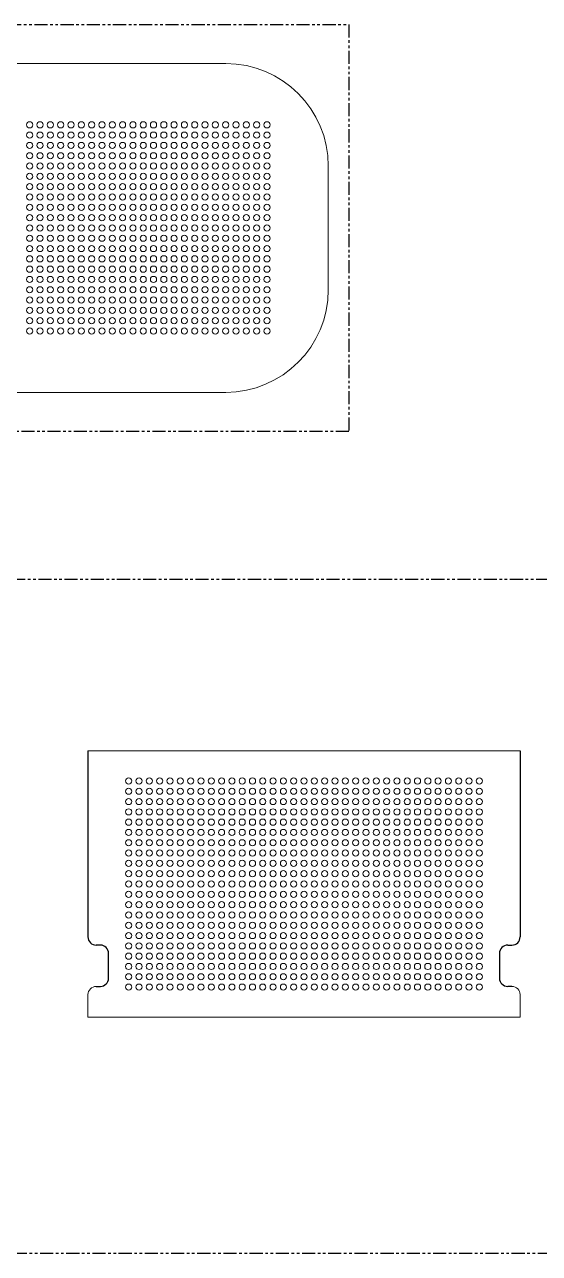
# Model space of a CAD drawing. Header units: millimetres. Extents: x -7 to 2412, y -1919 to -535.
# Drawn here: x 814 to 1064, y -1149 to -553 of the extents above; entities that cross this region are included whole.
import ezdxf

# ---------------------------------------------------------------- set-up
doc = ezdxf.new("R2010")
doc.units = ezdxf.units.MM
doc.linetypes.add('PHANTOM', pattern=[12.7, 6.35, -1.27, 1.27, -1.27, 1.27, -1.27])
doc.layers.add('Network', color=7, linetype='PHANTOM')
doc.layers.add('Outer Shell', color=10, linetype='Continuous')

# ---------------------------------------------------------------- blocks, each defined once
blk = doc.blocks.new('A$C375F4423')
at = {"layer": 'Network'}
blk.add_lwpolyline([(451.35, 673.83), (1639.62, 673.83), (1639.62, 346.76), (451.35, 346.76)], close=True, dxfattribs=at)
at = {"layer": 'Outer Shell', "linetype": 'Continuous', "lineweight": 15}
for p, q in [((856.4, 590.58), (1065.9, 590.58)), ((856.4, 461.28), (856.4, 472.28)), ((1065.9, 461.28), (1065.9, 472.28)), ((856.4, 461.28), (1065.9, 461.28))]:
    blk.add_line(p, q, dxfattribs=at)
at = {"layer": 'Outer Shell'}
for p, q in [((856.4, 590.58), (856.4, 500.28)), ((1065.9, 590.58), (1065.9, 500.28)), ((862.4, 496.28), (860.4, 496.28)), ((1059.9, 496.28), (1061.9, 496.28)), ((866.4, 480.28), (866.4, 492.28)), ((1055.9, 492.28), (1055.9, 480.28)), ((860.4, 476.28), (862.4, 476.28)), ((1061.9, 476.28), (1059.9, 476.28))]:
    blk.add_line(p, q, dxfattribs=at)
for centre, start, end in [((860.4, 500.28), 180, 270), ((862.4, 492.28), 0, 90), ((1059.9, 492.28), 90, 180), ((1061.9, 500.28), 270, 0), ((862.4, 480.28), 270, 0), ((1059.9, 480.28), 180, 270)]:
    blk.add_arc(centre, 4, start, end, dxfattribs=at)
at = {"layer": 'Outer Shell', "lineweight": 15}
for centre, start, end in [((860.4, 472.28), 90, 180), ((1061.9, 472.28), 0, 90)]:
    blk.add_arc(centre, 4, start, end, dxfattribs=at)

msp = doc.modelspace()

# ---------------------------------------------------------------- linework, layer by layer
at = {"layer": 'Network'}
msp.add_lwpolyline([(-6.61, -553.31), (971.32, -553.31), (971.32, -750.74), (-6.61, -750.74)], close=True, dxfattribs=at)
at = {"layer": 'Outer Shell', "linetype": 'Continuous', "lineweight": 15}
for p, q in [((911.63, -572.19), (617.55, -572.19)), ((961.38, -681.94), (961.38, -621.94)), ((617.88, -731.69), (911.63, -731.69))]:
    msp.add_line(p, q, dxfattribs=at)
for centre in [(816.63, -601.94), (821.63, -601.94), (826.63, -601.94), (831.63, -601.94), (836.63, -601.94), (841.63, -601.94), (846.63, -601.94), (851.63, -601.94), (856.63, -601.94), (861.63, -601.94), (866.63, -601.94), (871.63, -601.94), (876.63, -601.94), (881.63, -601.94), (886.63, -601.94), (891.63, -601.94), (896.63, -601.94), (901.63, -601.94), (906.63, -601.94), (911.63, -601.94), (916.63, -601.94), (921.63, -601.94), (926.63, -601.94), (931.63, -601.94), (816.63, -606.94), (821.63, -606.94), (826.63, -606.94), (831.63, -606.94), (836.63, -606.94), (841.63, -606.94), (846.63, -606.94), (851.63, -606.94), (856.63, -606.94), (861.63, -606.94), (866.63, -606.94), (871.63, -606.94), (876.63, -606.94), (881.63, -606.94), (886.63, -606.94), (891.63, -606.94), (896.63, -606.94), (901.63, -606.94), (906.63, -606.94), (911.63, -606.94), (916.63, -606.94), (921.63, -606.94), (926.63, -606.94), (931.63, -606.94), (816.63, -611.94), (821.63, -611.94), (826.63, -611.94), (831.63, -611.94), (836.63, -611.94), (841.63, -611.94), (846.63, -611.94), (851.63, -611.94), (856.63, -611.94), (861.63, -611.94), (866.63, -611.94), (871.63, -611.94), (876.63, -611.94), (881.63, -611.94), (886.63, -611.94), (891.63, -611.94), (896.63, -611.94), (901.63, -611.94), (906.63, -611.94), (911.63, -611.94), (916.63, -611.94), (921.63, -611.94), (926.63, -611.94), (931.63, -611.94), (816.63, -616.94), (821.63, -616.94), (826.63, -616.94), (831.63, -616.94), (836.63, -616.94), (841.63, -616.94), (846.63, -616.94), (851.63, -616.94), (856.63, -616.94), (861.63, -616.94), (866.63, -616.94), (871.63, -616.94), (876.63, -616.94), (881.63, -616.94), (886.63, -616.94), (891.63, -616.94), (896.63, -616.94), (901.63, -616.94), (906.63, -616.94), (911.63, -616.94), (916.63, -616.94), (921.63, -616.94), (926.63, -616.94), (931.63, -616.94), (816.63, -621.94), (816.63, -626.94), (821.63, -621.94), (821.63, -626.94), (826.63, -621.94), (826.63, -626.94), (831.63, -621.94), (831.63, -626.94), (836.63, -621.94), (836.63, -626.94), (841.63, -621.94), (841.63, -626.94), (846.63, -621.94), (846.63, -626.94), (851.63, -621.94), (851.63, -626.94), (856.63, -621.94), (856.63, -626.94), (861.63, -621.94), (861.63, -626.94), (866.63, -621.94), (866.63, -626.94), (871.63, -621.94), (871.63, -626.94), (876.63, -621.94), (876.63, -626.94), (881.63, -621.94), (881.63, -626.94), (886.63, -621.94), (886.63, -626.94), (891.63, -621.94), (891.63, -626.94), (896.63, -621.94), (896.63, -626.94), (901.63, -621.94), (901.63, -626.94), (906.63, -621.94), (906.63, -626.94), (911.63, -621.94), (911.63, -626.94), (916.63, -621.94), (916.63, -626.94), (921.63, -621.94), (921.63, -626.94), (926.63, -621.94), (926.63, -626.94), (931.63, -621.94), (931.63, -626.94), (816.63, -631.94), (821.63, -631.94), (826.63, -631.94), (831.63, -631.94), (836.63, -631.94), (841.63, -631.94), (846.63, -631.94), (851.63, -631.94), (856.63, -631.94), (861.63, -631.94), (866.63, -631.94), (871.63, -631.94), (876.63, -631.94), (881.63, -631.94), (886.63, -631.94), (891.63, -631.94), (896.63, -631.94), (901.63, -631.94), (906.63, -631.94), (911.63, -631.94), (916.63, -631.94), (921.63, -631.94), (926.63, -631.94), (931.63, -631.94), (816.63, -636.94), (821.63, -636.94), (826.63, -636.94), (831.63, -636.94), (836.63, -636.94), (841.63, -636.94), (846.63, -636.94), (851.63, -636.94), (856.63, -636.94), (861.63, -636.94), (866.63, -636.94), (871.63, -636.94), (876.63, -636.94), (881.63, -636.94), (886.63, -636.94), (891.63, -636.94), (896.63, -636.94), (901.63, -636.94), (906.63, -636.94), (911.63, -636.94), (916.63, -636.94), (921.63, -636.94), (926.63, -636.94), (931.63, -636.94), (816.63, -641.94), (821.63, -641.94), (826.63, -641.94), (831.63, -641.94), (836.63, -641.94), (841.63, -641.94), (846.63, -641.94), (851.63, -641.94), (856.63, -641.94), (861.63, -641.94), (866.63, -641.94), (871.63, -641.94), (876.63, -641.94), (881.63, -641.94), (886.63, -641.94), (891.63, -641.94), (896.63, -641.94), (901.63, -641.94), (906.63, -641.94), (911.63, -641.94), (916.63, -641.94), (921.63, -641.94), (926.63, -641.94), (931.63, -641.94), (816.63, -646.94), (821.63, -646.94), (826.63, -646.94), (831.63, -646.94), (836.63, -646.94), (841.63, -646.94), (846.63, -646.94), (851.63, -646.94), (856.63, -646.94), (861.63, -646.94), (866.63, -646.94), (871.63, -646.94), (876.63, -646.94), (881.63, -646.94), (886.63, -646.94), (891.63, -646.94), (896.63, -646.94), (901.63, -646.94), (906.63, -646.94), (911.63, -646.94), (916.63, -646.94), (921.63, -646.94), (926.63, -646.94), (931.63, -646.94), (816.63, -651.94), (816.63, -656.94), (821.63, -651.94), (821.63, -656.94), (826.63, -651.94), (826.63, -656.94), (831.63, -651.94), (831.63, -656.94), (836.63, -651.94), (836.63, -656.94), (841.63, -651.94), (841.63, -656.94), (846.63, -651.94), (846.63, -656.94), (851.63, -651.94), (851.63, -656.94), (856.63, -651.94), (856.63, -656.94), (861.63, -651.94), (861.63, -656.94), (866.63, -651.94), (866.63, -656.94), (871.63, -651.94), (871.63, -656.94), (876.63, -651.94), (876.63, -656.94), (881.63, -651.94), (881.63, -656.94), (886.63, -651.94), (886.63, -656.94), (891.63, -651.94), (891.63, -656.94), (896.63, -651.94), (896.63, -656.94), (901.63, -651.94), (901.63, -656.94), (906.63, -651.94), (906.63, -656.94), (911.63, -651.94), (911.63, -656.94), (916.63, -651.94), (916.63, -656.94), (921.63, -651.94), (921.63, -656.94), (926.63, -651.94), (926.63, -656.94), (931.63, -651.94), (931.63, -656.94), (816.63, -661.94), (821.63, -661.94), (826.63, -661.94), (831.63, -661.94), (836.63, -661.94), (841.63, -661.94), (846.63, -661.94), (851.63, -661.94), (856.63, -661.94), (861.63, -661.94), (866.63, -661.94), (871.63, -661.94), (876.63, -661.94), (881.63, -661.94), (886.63, -661.94), (891.63, -661.94), (896.63, -661.94), (901.63, -661.94), (906.63, -661.94), (911.63, -661.94), (916.63, -661.94), (921.63, -661.94), (926.63, -661.94), (931.63, -661.94), (816.63, -666.94), (821.63, -666.94), (826.63, -666.94), (831.63, -666.94), (836.63, -666.94), (841.63, -666.94), (846.63, -666.94), (851.63, -666.94), (856.63, -666.94), (861.63, -666.94), (866.63, -666.94), (871.63, -666.94), (876.63, -666.94), (881.63, -666.94), (886.63, -666.94), (891.63, -666.94), (896.63, -666.94), (901.63, -666.94), (906.63, -666.94), (911.63, -666.94), (916.63, -666.94), (921.63, -666.94), (926.63, -666.94), (931.63, -666.94), (816.63, -671.94), (821.63, -671.94), (826.63, -671.94), (831.63, -671.94), (836.63, -671.94), (841.63, -671.94), (846.63, -671.94), (851.63, -671.94), (856.63, -671.94), (861.63, -671.94), (866.63, -671.94), (871.63, -671.94), (876.63, -671.94), (881.63, -671.94), (886.63, -671.94), (891.63, -671.94), (896.63, -671.94), (901.63, -671.94), (906.63, -671.94), (911.63, -671.94), (916.63, -671.94), (921.63, -671.94), (926.63, -671.94), (931.63, -671.94), (816.63, -676.94), (821.63, -676.94), (826.63, -676.94), (831.63, -676.94), (836.63, -676.94), (841.63, -676.94), (846.63, -676.94), (851.63, -676.94), (856.63, -676.94), (861.63, -676.94), (866.63, -676.94), (871.63, -676.94), (876.63, -676.94), (881.63, -676.94), (886.63, -676.94), (891.63, -676.94), (896.63, -676.94), (901.63, -676.94), (906.63, -676.94), (911.63, -676.94), (916.63, -676.94), (921.63, -676.94), (926.63, -676.94), (931.63, -676.94), (816.63, -681.94), (821.63, -681.94), (826.63, -681.94), (831.63, -681.94), (836.63, -681.94), (841.63, -681.94), (846.63, -681.94), (851.63, -681.94), (856.63, -681.94), (861.63, -681.94), (866.63, -681.94), (871.63, -681.94), (876.63, -681.94), (881.63, -681.94), (886.63, -681.94), (891.63, -681.94), (896.63, -681.94), (901.63, -681.94), (906.63, -681.94), (911.63, -681.94), (916.63, -681.94), (921.63, -681.94), (926.63, -681.94), (931.63, -681.94), (816.63, -686.94), (816.63, -691.94), (821.63, -686.94), (821.63, -691.94), (826.63, -686.94), (826.63, -691.94), (831.63, -686.94), (831.63, -691.94), (836.63, -686.94), (836.63, -691.94), (841.63, -686.94), (841.63, -691.94), (846.63, -686.94), (846.63, -691.94), (851.63, -686.94), (851.63, -691.94), (856.63, -686.94), (856.63, -691.94), (861.63, -686.94), (861.63, -691.94), (866.63, -686.94), (866.63, -691.94), (871.63, -686.94), (871.63, -691.94), (876.63, -686.94), (876.63, -691.94), (881.63, -686.94), (881.63, -691.94), (886.63, -686.94), (886.63, -691.94), (891.63, -686.94), (891.63, -691.94), (896.63, -686.94), (896.63, -691.94), (901.63, -686.94), (901.63, -691.94), (906.63, -686.94), (906.63, -691.94), (911.63, -686.94), (911.63, -691.94), (916.63, -686.94), (916.63, -691.94), (921.63, -686.94), (921.63, -691.94), (926.63, -686.94), (926.63, -691.94), (931.63, -686.94), (931.63, -691.94), (816.63, -696.94), (821.63, -696.94), (826.63, -696.94), (831.63, -696.94), (836.63, -696.94), (841.63, -696.94), (846.63, -696.94), (851.63, -696.94), (856.63, -696.94), (861.63, -696.94), (866.63, -696.94), (871.63, -696.94), (876.63, -696.94), (881.63, -696.94), (886.63, -696.94), (891.63, -696.94), (896.63, -696.94), (901.63, -696.94), (906.63, -696.94), (911.63, -696.94), (916.63, -696.94), (921.63, -696.94), (926.63, -696.94), (931.63, -696.94), (816.63, -701.94), (821.63, -701.94), (826.63, -701.94), (831.63, -701.94), (836.63, -701.94), (841.63, -701.94), (846.63, -701.94), (851.63, -701.94), (856.63, -701.94), (861.63, -701.94), (866.63, -701.94), (871.63, -701.94), (876.63, -701.94), (881.63, -701.94), (886.63, -701.94), (891.63, -701.94), (896.63, -701.94), (901.63, -701.94), (906.63, -701.94), (911.63, -701.94), (916.63, -701.94), (921.63, -701.94), (926.63, -701.94), (931.63, -701.94), (864.62, -920.16), (864.62, -925.16), (869.62, -920.16), (869.62, -925.16), (874.62, -920.16), (874.62, -925.16), (879.62, -920.16), (879.62, -925.16), (884.62, -920.16), (884.62, -925.16), (889.62, -920.16), (889.62, -925.16), (894.62, -920.16), (894.62, -925.16), (899.62, -920.16), (899.62, -925.16), (904.62, -920.16), (904.62, -925.16), (909.62, -920.16), (909.62, -925.16), (914.62, -920.16), (914.62, -925.16), (919.62, -920.16), (919.62, -925.16), (924.62, -920.16), (924.62, -925.16), (929.62, -920.16), (929.62, -925.16), (934.62, -920.16), (934.62, -925.16), (939.62, -920.16), (939.62, -925.16), (944.62, -920.16), (944.62, -925.16), (949.62, -920.16), (949.62, -925.16), (954.62, -920.16), (954.62, -925.16), (959.62, -920.16), (959.62, -925.16), (964.62, -920.16), (964.62, -925.16), (969.62, -920.16), (969.62, -925.16), (974.62, -920.16), (974.62, -925.16), (979.62, -920.16), (979.62, -925.16), (984.62, -920.16), (984.62, -925.16), (989.62, -920.16), (989.62, -925.16), (994.62, -920.16), (994.62, -925.16), (999.62, -920.16), (999.62, -925.16), (1004.62, -920.16), (1004.62, -925.16), (1009.62, -920.16), (1009.62, -925.16), (1014.62, -920.16), (1014.62, -925.16), (1019.62, -920.16), (1019.62, -925.16), (1024.62, -920.16), (1024.62, -925.16), (1029.62, -920.16), (1029.62, -925.16), (1034.62, -920.16), (1034.62, -925.16), (864.62, -930.16), (869.62, -930.16), (874.62, -930.16), (879.62, -930.16), (884.62, -930.16), (889.62, -930.16), (894.62, -930.16), (899.62, -930.16), (904.62, -930.16), (909.62, -930.16), (914.62, -930.16), (919.62, -930.16), (924.62, -930.16), (929.62, -930.16), (934.62, -930.16), (939.62, -930.16), (944.62, -930.16), (949.62, -930.16), (954.62, -930.16), (959.62, -930.16), (964.62, -930.16), (969.62, -930.16), (974.62, -930.16), (979.62, -930.16), (984.62, -930.16), (989.62, -930.16), (994.62, -930.16), (999.62, -930.16), (1004.62, -930.16), (1009.62, -930.16), (1014.62, -930.16), (1019.62, -930.16), (1024.62, -930.16), (1029.62, -930.16), (1034.62, -930.16), (864.62, -935.16), (869.62, -935.16), (874.62, -935.16), (879.62, -935.16), (884.62, -935.16), (889.62, -935.16), (894.62, -935.16), (899.62, -935.16), (904.62, -935.16), (909.62, -935.16), (914.62, -935.16), (919.62, -935.16), (924.62, -935.16), (929.62, -935.16), (934.62, -935.16), (939.62, -935.16), (944.62, -935.16), (949.62, -935.16), (954.62, -935.16), (959.62, -935.16), (964.62, -935.16), (969.62, -935.16), (974.62, -935.16), (979.62, -935.16), (984.62, -935.16), (989.62, -935.16), (994.62, -935.16), (999.62, -935.16), (1004.62, -935.16), (1009.62, -935.16), (1014.62, -935.16), (1019.62, -935.16), (1024.62, -935.16), (1029.62, -935.16), (1034.62, -935.16), (864.62, -940.16), (869.62, -940.16), (874.62, -940.16), (879.62, -940.16), (884.62, -940.16), (889.62, -940.16), (894.62, -940.16), (899.62, -940.16), (904.62, -940.16), (909.62, -940.16), (914.62, -940.16), (919.62, -940.16), (924.62, -940.16), (929.62, -940.16), (934.62, -940.16), (939.62, -940.16), (944.62, -940.16), (949.62, -940.16), (954.62, -940.16), (959.62, -940.16), (964.62, -940.16), (969.62, -940.16), (974.62, -940.16), (979.62, -940.16), (984.62, -940.16), (989.62, -940.16), (994.62, -940.16), (999.62, -940.16), (1004.62, -940.16), (1009.62, -940.16), (1014.62, -940.16), (1019.62, -940.16), (1024.62, -940.16), (1029.62, -940.16), (1034.62, -940.16), (864.62, -945.16), (869.62, -945.16), (874.62, -945.16), (879.62, -945.16), (884.62, -945.16), (889.62, -945.16), (894.62, -945.16), (899.62, -945.16), (904.62, -945.16), (909.62, -945.16), (914.62, -945.16), (919.62, -945.16), (924.62, -945.16), (929.62, -945.16), (934.62, -945.16), (939.62, -945.16), (944.62, -945.16), (949.62, -945.16), (954.62, -945.16), (959.62, -945.16), (964.62, -945.16), (969.62, -945.16), (974.62, -945.16), (979.62, -945.16), (984.62, -945.16), (989.62, -945.16), (994.62, -945.16), (999.62, -945.16), (1004.62, -945.16), (1009.62, -945.16), (1014.62, -945.16), (1019.62, -945.16), (1024.62, -945.16), (1029.62, -945.16), (1034.62, -945.16), (864.62, -950.16), (869.62, -950.16), (874.62, -950.16), (879.62, -950.16), (884.62, -950.16), (889.62, -950.16), (894.62, -950.16), (899.62, -950.16), (904.62, -950.16), (909.62, -950.16), (914.62, -950.16), (919.62, -950.16), (924.62, -950.16), (929.62, -950.16), (934.62, -950.16), (939.62, -950.16), (944.62, -950.16), (949.62, -950.16), (954.62, -950.16), (959.62, -950.16), (964.62, -950.16), (969.62, -950.16), (974.62, -950.16), (979.62, -950.16), (984.62, -950.16), (989.62, -950.16), (994.62, -950.16), (999.62, -950.16), (1004.62, -950.16), (1009.62, -950.16), (1014.62, -950.16), (1019.62, -950.16), (1024.62, -950.16), (1029.62, -950.16), (1034.62, -950.16), (864.62, -955.16), (864.62, -960.16), (869.62, -955.16), (869.62, -960.16), (874.62, -955.16), (874.62, -960.16), (879.62, -955.16), (879.62, -960.16), (884.62, -955.16), (884.62, -960.16), (889.62, -955.16), (889.62, -960.16), (894.62, -955.16), (894.62, -960.16), (899.62, -955.16), (899.62, -960.16), (904.62, -955.16), (904.62, -960.16), (909.62, -955.16), (909.62, -960.16), (914.62, -955.16), (914.62, -960.16), (919.62, -955.16), (919.62, -960.16), (924.62, -955.16), (924.62, -960.16), (929.62, -955.16), (929.62, -960.16), (934.62, -955.16), (934.62, -960.16), (939.62, -955.16), (939.62, -960.16), (944.62, -955.16), (944.62, -960.16), (949.62, -955.16), (949.62, -960.16), (954.62, -955.16), (954.62, -960.16), (959.62, -955.16), (959.62, -960.16), (964.62, -955.16), (964.62, -960.16), (969.62, -955.16), (969.62, -960.16), (974.62, -955.16), (974.62, -960.16), (979.62, -955.16), (979.62, -960.16), (984.62, -955.16), (984.62, -960.16), (989.62, -955.16), (989.62, -960.16), (994.62, -955.16), (994.62, -960.16), (999.62, -955.16), (999.62, -960.16), (1004.62, -955.16), (1004.62, -960.16), (1009.62, -955.16), (1009.62, -960.16), (1014.62, -955.16), (1014.62, -960.16), (1019.62, -955.16), (1019.62, -960.16), (1024.62, -955.16), (1024.62, -960.16), (1029.62, -955.16), (1029.62, -960.16), (1034.62, -955.16), (1034.62, -960.16), (864.62, -965.16), (869.62, -965.16), (874.62, -965.16), (879.62, -965.16), (884.62, -965.16), (889.62, -965.16), (894.62, -965.16), (899.62, -965.16), (904.62, -965.16), (909.62, -965.16), (914.62, -965.16), (919.62, -965.16), (924.62, -965.16), (929.62, -965.16), (934.62, -965.16), (939.62, -965.16), (944.62, -965.16), (949.62, -965.16), (954.62, -965.16), (959.62, -965.16), (964.62, -965.16), (969.62, -965.16), (974.62, -965.16), (979.62, -965.16), (984.62, -965.16), (989.62, -965.16), (994.62, -965.16), (999.62, -965.16), (1004.62, -965.16), (1009.62, -965.16), (1014.62, -965.16), (1019.62, -965.16), (1024.62, -965.16), (1029.62, -965.16), (1034.62, -965.16), (864.62, -970.16), (869.62, -970.16), (874.62, -970.16), (879.62, -970.16), (884.62, -970.16), (889.62, -970.16), (894.62, -970.16), (899.62, -970.16), (904.62, -970.16), (909.62, -970.16), (914.62, -970.16), (919.62, -970.16), (924.62, -970.16), (929.62, -970.16), (934.62, -970.16), (939.62, -970.16), (944.62, -970.16), (949.62, -970.16), (954.62, -970.16), (959.62, -970.16), (964.62, -970.16), (969.62, -970.16), (974.62, -970.16), (979.62, -970.16), (984.62, -970.16), (989.62, -970.16), (994.62, -970.16), (999.62, -970.16), (1004.62, -970.16), (1009.62, -970.16), (1014.62, -970.16), (1019.62, -970.16), (1024.62, -970.16), (1029.62, -970.16), (1034.62, -970.16), (864.62, -975.16), (869.62, -975.16), (874.62, -975.16), (879.62, -975.16), (884.62, -975.16), (889.62, -975.16), (894.62, -975.16), (899.62, -975.16), (904.62, -975.16), (909.62, -975.16), (914.62, -975.16), (919.62, -975.16), (924.62, -975.16), (929.62, -975.16), (934.62, -975.16), (939.62, -975.16), (944.62, -975.16), (949.62, -975.16), (954.62, -975.16), (959.62, -975.16), (964.62, -975.16), (969.62, -975.16), (974.62, -975.16), (979.62, -975.16), (984.62, -975.16), (989.62, -975.16), (994.62, -975.16), (999.62, -975.16), (1004.62, -975.16), (1009.62, -975.16), (1014.62, -975.16), (1019.62, -975.16), (1024.62, -975.16), (1029.62, -975.16), (1034.62, -975.16), (864.62, -980.16), (869.62, -980.16), (874.62, -980.16), (879.62, -980.16), (884.62, -980.16), (889.62, -980.16), (894.62, -980.16), (899.62, -980.16), (904.62, -980.16), (909.62, -980.16), (914.62, -980.16), (919.62, -980.16), (924.62, -980.16), (929.62, -980.16), (934.62, -980.16), (939.62, -980.16), (944.62, -980.16), (949.62, -980.16), (954.62, -980.16), (959.62, -980.16), (964.62, -980.16), (969.62, -980.16), (974.62, -980.16), (979.62, -980.16), (984.62, -980.16), (989.62, -980.16), (994.62, -980.16), (999.62, -980.16), (1004.62, -980.16), (1009.62, -980.16), (1014.62, -980.16), (1019.62, -980.16), (1024.62, -980.16), (1029.62, -980.16), (1034.62, -980.16), (864.62, -985.16), (864.62, -990.16), (869.62, -985.16), (869.62, -990.16), (874.62, -985.16), (874.62, -990.16), (879.62, -985.16), (879.62, -990.16), (884.62, -985.16), (884.62, -990.16), (889.62, -985.16), (889.62, -990.16), (894.62, -985.16), (894.62, -990.16), (899.62, -985.16), (899.62, -990.16), (904.62, -985.16), (904.62, -990.16), (909.62, -985.16), (909.62, -990.16), (914.62, -985.16), (914.62, -990.16), (919.62, -985.16), (919.62, -990.16), (924.62, -985.16), (924.62, -990.16), (929.62, -985.16), (929.62, -990.16), (934.62, -985.16), (934.62, -990.16), (939.62, -985.16), (939.62, -990.16), (944.62, -985.16), (944.62, -990.16), (949.62, -985.16), (949.62, -990.16), (954.62, -985.16), (954.62, -990.16), (959.62, -985.16), (959.62, -990.16), (964.62, -985.16), (964.62, -990.16), (969.62, -985.16), (969.62, -990.16), (974.62, -985.16), (974.62, -990.16), (979.62, -985.16), (979.62, -990.16), (984.62, -985.16), (984.62, -990.16), (989.62, -985.16), (989.62, -990.16), (994.62, -985.16), (994.62, -990.16), (999.62, -985.16), (999.62, -990.16), (1004.62, -985.16), (1004.62, -990.16), (1009.62, -985.16), (1009.62, -990.16), (1014.62, -985.16), (1014.62, -990.16), (1019.62, -985.16), (1019.62, -990.16), (1024.62, -985.16), (1024.62, -990.16), (1029.62, -985.16), (1029.62, -990.16), (1034.62, -985.16), (1034.62, -990.16), (864.62, -995.16), (869.62, -995.16), (874.62, -995.16), (879.62, -995.16), (884.62, -995.16), (889.62, -995.16), (894.62, -995.16), (899.62, -995.16), (904.62, -995.16), (909.62, -995.16), (914.62, -995.16), (919.62, -995.16), (924.62, -995.16), (929.62, -995.16), (934.62, -995.16), (939.62, -995.16), (944.62, -995.16), (949.62, -995.16), (954.62, -995.16), (959.62, -995.16), (964.62, -995.16), (969.62, -995.16), (974.62, -995.16), (979.62, -995.16), (984.62, -995.16), (989.62, -995.16), (994.62, -995.16), (999.62, -995.16), (1004.62, -995.16), (1009.62, -995.16), (1014.62, -995.16), (1019.62, -995.16), (1024.62, -995.16), (1029.62, -995.16), (1034.62, -995.16), (864.62, -1000.16), (869.62, -1000.16), (874.62, -1000.16), (879.62, -1000.16), (884.62, -1000.16), (889.62, -1000.16), (894.62, -1000.16), (899.62, -1000.16), (904.62, -1000.16), (909.62, -1000.16), (914.62, -1000.16), (919.62, -1000.16), (924.62, -1000.16), (929.62, -1000.16), (934.62, -1000.16), (939.62, -1000.16), (944.62, -1000.16), (949.62, -1000.16), (954.62, -1000.16), (959.62, -1000.16), (964.62, -1000.16), (969.62, -1000.16), (974.62, -1000.16), (979.62, -1000.16), (984.62, -1000.16), (989.62, -1000.16), (994.62, -1000.16), (999.62, -1000.16), (1004.62, -1000.16), (1009.62, -1000.16), (1014.62, -1000.16), (1019.62, -1000.16), (1024.62, -1000.16), (1029.62, -1000.16), (1034.62, -1000.16), (864.62, -1005.16), (869.62, -1005.16), (874.62, -1005.16), (879.62, -1005.16), (884.62, -1005.16), (889.62, -1005.16), (894.62, -1005.16), (899.62, -1005.16), (904.62, -1005.16), (909.62, -1005.16), (914.62, -1005.16), (919.62, -1005.16), (924.62, -1005.16), (929.62, -1005.16), (934.62, -1005.16), (939.62, -1005.16), (944.62, -1005.16), (949.62, -1005.16), (954.62, -1005.16), (959.62, -1005.16), (964.62, -1005.16), (969.62, -1005.16), (974.62, -1005.16), (979.62, -1005.16), (984.62, -1005.16), (989.62, -1005.16), (994.62, -1005.16), (999.62, -1005.16), (1004.62, -1005.16), (1009.62, -1005.16), (1014.62, -1005.16), (1019.62, -1005.16), (1024.62, -1005.16), (1029.62, -1005.16), (1034.62, -1005.16), (864.62, -1010.16), (869.62, -1010.16), (874.62, -1010.16), (879.62, -1010.16), (884.62, -1010.16), (889.62, -1010.16), (894.62, -1010.16), (899.62, -1010.16), (904.62, -1010.16), (909.62, -1010.16), (914.62, -1010.16), (919.62, -1010.16), (924.62, -1010.16), (929.62, -1010.16), (934.62, -1010.16), (939.62, -1010.16), (944.62, -1010.16), (949.62, -1010.16), (954.62, -1010.16), (959.62, -1010.16), (964.62, -1010.16), (969.62, -1010.16), (974.62, -1010.16), (979.62, -1010.16), (984.62, -1010.16), (989.62, -1010.16), (994.62, -1010.16), (999.62, -1010.16), (1004.62, -1010.16), (1009.62, -1010.16), (1014.62, -1010.16), (1019.62, -1010.16), (1024.62, -1010.16), (1029.62, -1010.16), (1034.62, -1010.16), (864.62, -1015.16), (864.62, -1020.16), (869.62, -1015.16), (869.62, -1020.16), (874.62, -1015.16), (874.62, -1020.16), (879.62, -1015.16), (879.62, -1020.16), (884.62, -1015.16), (884.62, -1020.16), (889.62, -1015.16), (889.62, -1020.16), (894.62, -1015.16), (894.62, -1020.16), (899.62, -1015.16), (899.62, -1020.16), (904.62, -1015.16), (904.62, -1020.16), (909.62, -1015.16), (909.62, -1020.16), (914.62, -1015.16), (914.62, -1020.16), (919.62, -1015.16), (919.62, -1020.16), (924.62, -1015.16), (924.62, -1020.16), (929.62, -1015.16), (929.62, -1020.16), (934.62, -1015.16), (934.62, -1020.16), (939.62, -1015.16), (939.62, -1020.16), (944.62, -1015.16), (944.62, -1020.16), (949.62, -1015.16), (949.62, -1020.16), (954.62, -1015.16), (954.62, -1020.16), (959.62, -1015.16), (959.62, -1020.16), (964.62, -1015.16), (964.62, -1020.16), (969.62, -1015.16), (969.62, -1020.16), (974.62, -1015.16), (974.62, -1020.16), (979.62, -1015.16), (979.62, -1020.16), (984.62, -1015.16), (984.62, -1020.16), (989.62, -1015.16), (989.62, -1020.16), (994.62, -1015.16), (994.62, -1020.16), (999.62, -1015.16), (999.62, -1020.16), (1004.62, -1015.16), (1004.62, -1020.16), (1009.62, -1015.16), (1009.62, -1020.16), (1014.62, -1015.16), (1014.62, -1020.16), (1019.62, -1015.16), (1019.62, -1020.16), (1024.62, -1015.16), (1024.62, -1020.16), (1029.62, -1015.16), (1029.62, -1020.16), (1034.62, -1015.16), (1034.62, -1020.16)]:
    msp.add_circle(centre, 1.5, dxfattribs=at)
for centre, start, end in [((911.63, -621.94), 0, 90), ((911.63, -681.94), 270, 0)]:
    msp.add_arc(centre, 49.75, start, end, dxfattribs=at)

# ---------------------------------------------------------------- block references
at = {"layer": 'Network', "linetype": 'Continuous'}
msp.add_blockref('A$C375F4423', (-11.54, -1496.09), dxfattribs=at)

doc.saveas('drawing.dxf')
